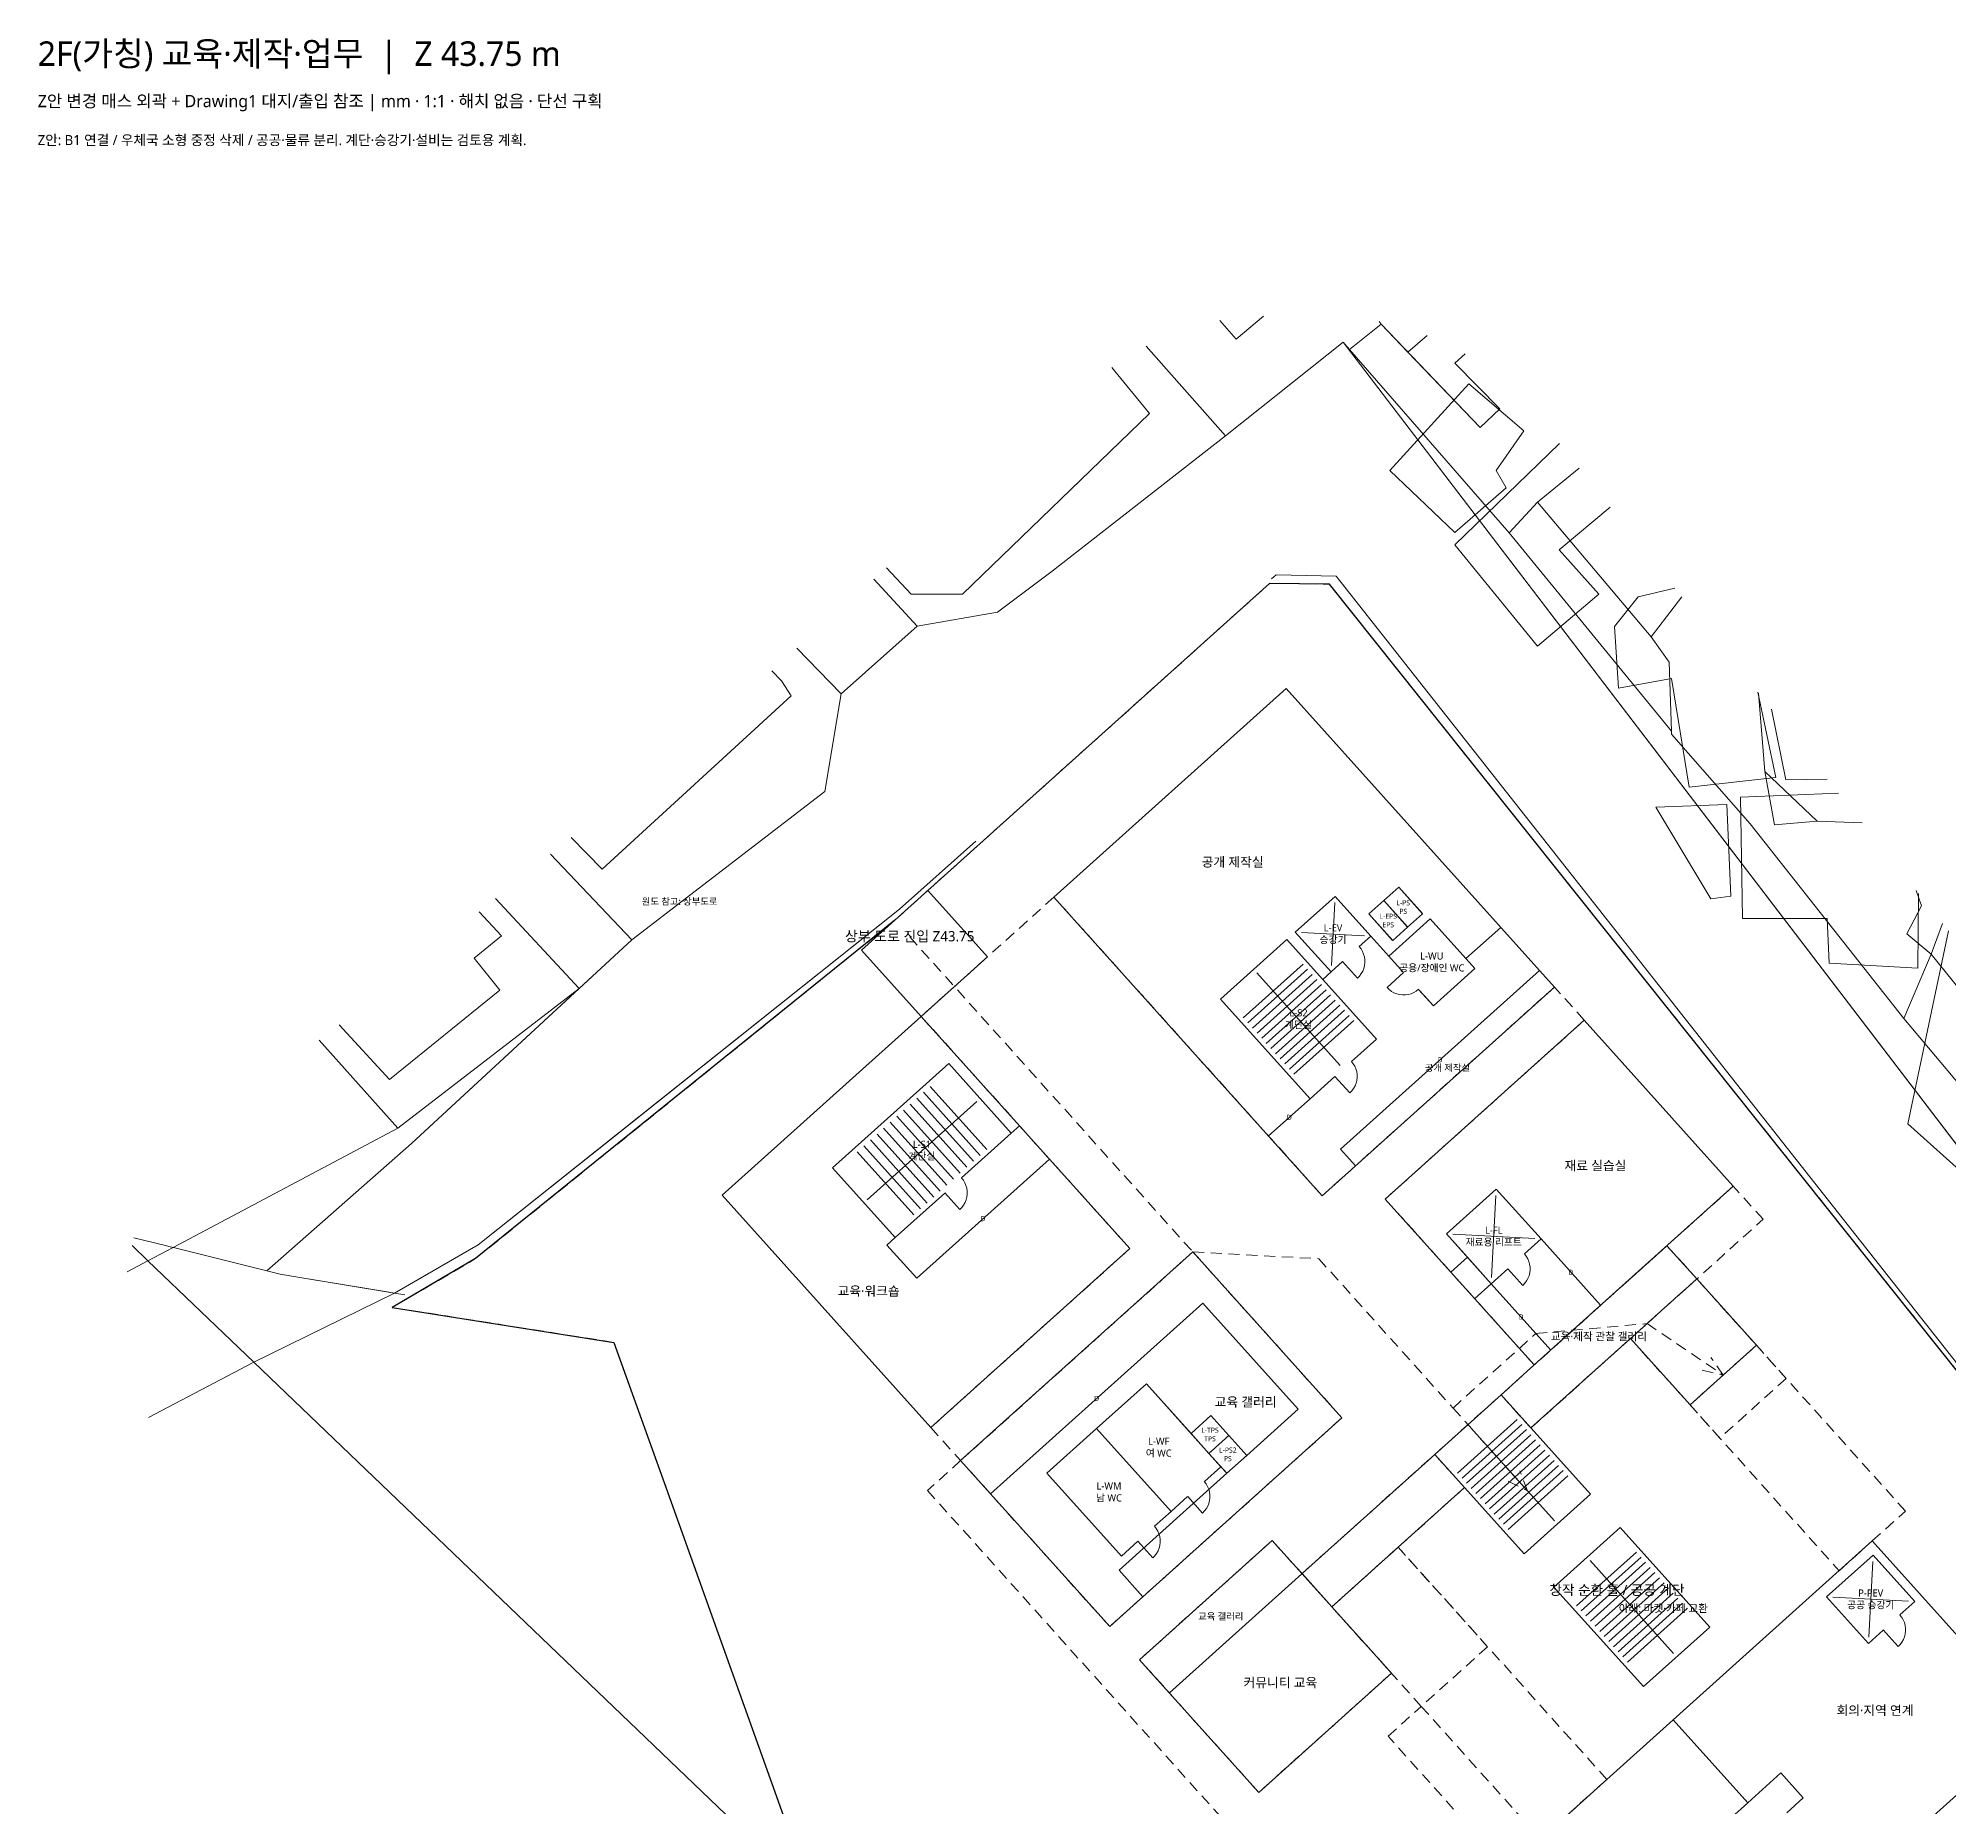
# Model space of a CAD drawing. Header units: millimetres. Extents: x -71701 to 357366, y 1091126 to 1572246.
# Drawn here: x 228299 to 314014, y 1492896 to 1572241 of the extents above; entities that cross this region are included whole.
import ezdxf

# ---------------------------------------------------------------- set-up
doc = ezdxf.new("R2010")
doc.units = ezdxf.units.MM
doc.linetypes.add('PLAN_DASH', pattern=[800, 500, -300])
for name, color, linetype, lineweight in [('CON', 2, 'Continuous', 35), ('DOOR', 4, 'Continuous', 13), ('ELEV', 6, 'Continuous', 13), ('EPS_PS', 6, 'Continuous', 18), ('L2_CONTEXT', 8, 'Continuous', 9), ('L2_PROGRAM_EDGE', 7, 'PLAN_DASH', 13), ('L2_PUBLIC_FLOW', 3, 'PLAN_DASH', 18), ('L2_SITE_3D', 7, 'Continuous', 25), ('L2_SITE_DWG_REF', 8, 'PLAN_DASH', 13), ('L2_TEXT', 7, 'Continuous', 13), ('L2_VOID_ROOF', 8, 'PLAN_DASH', 13), ('SLAB', 8, 'Continuous', 13), ('STAIR', 1, 'Continuous', 13), ('WALL', 3, 'Continuous', 18)]:
    doc.layers.add(name, color=color, linetype=linetype, lineweight=lineweight)
doc.styles.add('KOREAN', font='malgun.ttf')

msp = doc.modelspace()

# ---------------------------------------------------------------- linework, layer by layer
at = {"layer": 'CON'}
for points in [[(284258, 1543086), (273844, 1533729)], [(296288, 1529697), (284258, 1543086)], [(273844, 1533729), (285875, 1520340)], [(285875, 1520340), (296288, 1529697)], [(267893, 1528382), (258967, 1520362)], [(277250, 1517969), (267893, 1528382)], [(297625, 1528210), (288699, 1520189)], [(304309, 1520771), (297625, 1528210)], [(295383, 1512751), (304309, 1520771)], [(258967, 1520362), (268324, 1509948)], [(288699, 1520189), (295383, 1512751)], [(301333, 1518098), (295383, 1512751)], [(268324, 1509948), (277250, 1517969)], [(280075, 1517818), (269661, 1508461)], [(286758, 1510379), (280075, 1517818)], [(276345, 1501022), (286758, 1510379)], [(269661, 1508461), (276345, 1501022)], [(283632, 1504881), (277681, 1499535)], [(288979, 1498931), (283632, 1504881)], [(310539, 1504860), (289712, 1486145)], [(327917, 1485520), (310539, 1504860)], [(284969, 1503394), (286306, 1501906)], [(277681, 1499535), (283028, 1493584)], [(283028, 1493584), (288979, 1498931)]]:
    msp.add_lwpolyline(points, dxfattribs=at)
at = {"layer": 'DOOR'}
for points in [[(287534, 1531511), (287615, 1531408), (287681, 1531295), (287733, 1531175), (287768, 1531049), (287787, 1530920), (287789, 1530789), (287773, 1530659), (287741, 1530532), (287692, 1530411), (287628, 1530297), (287550, 1530192), (287458, 1530098)], [(286790, 1530842), (287458, 1530098)], [(289525, 1530342), (288781, 1529674)], [(290193, 1529598), (290090, 1529517), (289978, 1529450), (289858, 1529399), (289732, 1529364), (289602, 1529345), (289471, 1529343), (289342, 1529359), (289215, 1529391), (289093, 1529440), (288979, 1529504), (288875, 1529582), (288781, 1529674)], [(287188, 1526360), (287269, 1526257), (287335, 1526144), (287387, 1526024), (287422, 1525898), (287441, 1525769), (287442, 1525638), (287427, 1525508), (287395, 1525381), (287346, 1525260), (287282, 1525146), (287204, 1525041), (287112, 1524948)], [(286444, 1525691), (287112, 1524948)], [(269701, 1521134), (269782, 1521031), (269849, 1520918), (269900, 1520798), (269936, 1520672), (269954, 1520543), (269956, 1520412), (269940, 1520282), (269908, 1520155), (269859, 1520034), (269795, 1519920), (269717, 1519815), (269626, 1519722)], [(268957, 1520465), (269626, 1519722)], [(294941, 1517731), (295022, 1517628), (295088, 1517516), (295140, 1517396), (295175, 1517270), (295194, 1517140), (295195, 1517010), (295180, 1516880), (295148, 1516753), (295099, 1516631), (295035, 1516517), (294957, 1516413), (294865, 1516319)], [(294197, 1517063), (294865, 1516319)], [(280587, 1507523), (280668, 1507420), (280734, 1507307), (280786, 1507187), (280821, 1507061), (280840, 1506932), (280842, 1506801), (280826, 1506671), (280794, 1506544), (280745, 1506423), (280681, 1506309), (280603, 1506204), (280511, 1506110)], [(279843, 1506854), (280511, 1506110)], [(278355, 1505518), (278436, 1505415), (278503, 1505302), (278554, 1505182), (278590, 1505056), (278608, 1504927), (278610, 1504796), (278595, 1504666), (278562, 1504539), (278514, 1504418), (278450, 1504304), (278371, 1504199), (278280, 1504105)], [(277611, 1504849), (278280, 1504105)], [(311778, 1501536), (311859, 1501433), (311926, 1501321), (311977, 1501201), (312013, 1501075), (312031, 1500945), (312033, 1500814), (312017, 1500684), (311985, 1500558), (311936, 1500436), (311872, 1500322), (311794, 1500217), (311703, 1500124)], [(311034, 1500868), (311703, 1500124)]]:
    msp.add_lwpolyline(points, dxfattribs=at)
at = {"layer": 'ELEV'}
for points in [[(286435, 1533481), (286284, 1530657)], [(284948, 1532144), (287772, 1531993)], [(293664, 1520349), (293468, 1516677)], [(291730, 1518611), (295402, 1518415)], [(310561, 1503938), (310380, 1500549)], [(308776, 1502334), (312165, 1502153)]]:
    msp.add_lwpolyline(points, dxfattribs=at)
at = {"layer": 'EPS_PS'}
for points in [[(288636, 1533576), (289705, 1532386), (289035, 1531784), (287966, 1532974), (288636, 1533576)], [(289305, 1534178), (290374, 1532987), (289705, 1532386), (288636, 1533576), (289305, 1534178)], [(280887, 1510481), (281689, 1509588), (280796, 1508786), (279994, 1509679), (280887, 1510481)], [(281689, 1509588), (282491, 1508695), (281598, 1507893), (280796, 1508786), (281689, 1509588)]]:
    msp.add_lwpolyline(points, dxfattribs=at)
at = {"layer": 'L2_CONTEXT'}
for points in [[(288421, 1559536), (288517, 1559418), (287102, 1558285), (286816, 1558609), (281531, 1554408), (278765, 1557541), (277979, 1558431)], [(283235, 1559781), (282022, 1558742), (281280, 1559579)], [(297398, 1552960), (295531, 1551439), (294261, 1550069), (287102, 1558285), (288517, 1559418)], [(290573, 1558915), (289719, 1558164), (288517, 1559418), (288421, 1559536)], [(288517, 1559418), (292950, 1554790), (293843, 1555628), (291816, 1557673), (292280, 1558087)], [(238555, 1516973), (245039, 1522684), (254910, 1531810), (263565, 1538458), (264297, 1542838), (267716, 1545883), (271321, 1546499), (273772, 1548338), (281531, 1554408), (286816, 1558609), (320800, 1514150), (321716, 1513255), (335540, 1511832), (337643, 1512683), (339419, 1513348), (346187, 1517208), (348021, 1519013)], [(277979, 1558431), (278765, 1557541), (281531, 1554408), (273772, 1548338), (271321, 1546499), (267716, 1545883), (265769, 1547983)], [(315970, 1520468), (286816, 1558609), (287102, 1558285), (294261, 1550069), (301541, 1541172), (301539, 1541036), (305061, 1537008), (311953, 1528280), (317327, 1521906), (315970, 1520468)], [(289719, 1558164), (290573, 1558915)], [(276434, 1557480), (278136, 1555412), (269746, 1547310), (267450, 1547310)], [(292280, 1558087), (291816, 1557673), (293843, 1555628), (292950, 1554790), (289719, 1558164)], [(294916, 1554635), (293680, 1552859), (294122, 1552082), (291825, 1550085), (288911, 1552859), (292444, 1556744), (294916, 1554635)], [(298787, 1551219), (296506, 1549308), (298273, 1547310), (295535, 1544979), (291825, 1549530), (296513, 1554069)], [(295531, 1551439), (297398, 1552960)], [(294261, 1550069), (295531, 1551439), (300625, 1545399), (301426, 1544264), (301541, 1541172), (294261, 1550069)], [(301998, 1547195), (300625, 1545399), (295531, 1551439)], [(267450, 1547310), (266341, 1548498)], [(314762, 1512277), (286500, 1548126), (283816, 1548185), (283603, 1547996)], [(265769, 1547983), (267716, 1545883), (264297, 1542838)], [(302335, 1538653), (301540, 1543536), (299156, 1543092), (298979, 1545867), (300039, 1547199), (301685, 1547587)], [(300625, 1545399), (301998, 1547195)], [(262321, 1544885), (264297, 1542838), (263565, 1538458), (254910, 1531810), (251269, 1535653)], [(264297, 1542838), (262321, 1544885)], [(312505, 1534025), (312742, 1533346), (312082, 1532086), (313175, 1531173), (311953, 1528280), (305061, 1537008), (301539, 1541036), (301541, 1541172), (301426, 1544264), (300625, 1545399)], [(261194, 1543873), (261621, 1543425)], [(261621, 1543425), (262062, 1542759), (253584, 1534990), (252200, 1536404)], [(305404, 1542926), (306221, 1539097), (302335, 1538653)], [(305443, 1542877), (305721, 1539357), (306149, 1536967), (308061, 1537132), (310080, 1537065)], [(310080, 1537065), (308061, 1537132), (305721, 1539357), (305443, 1542877)], [(308517, 1539025), (306663, 1538986), (306015, 1542160)], [(305721, 1539357), (308061, 1537132), (306149, 1536967), (305721, 1539357)], [(300834, 1537765), (304013, 1537876), (304190, 1533769), (303307, 1533658), (300834, 1537765)], [(312580, 1530551), (308606, 1530773), (308517, 1532770), (304720, 1532770), (304631, 1538209), (309022, 1538391)], [(270345, 1536232), (266917, 1533190), (248028, 1518135), (244276, 1515970), (239936, 1516681), (239143, 1516827), (238555, 1516973)], [(244737, 1515894), (244276, 1515970), (248028, 1518135), (253795, 1522731), (266917, 1533190), (270345, 1536232)], [(251269, 1535653), (254910, 1531810), (252551, 1529629), (248803, 1533662)], [(248803, 1533662), (252551, 1529629), (244424, 1523373)], [(313685, 1532547), (313175, 1531173), (312082, 1532086), (312742, 1533346), (312505, 1534025)], [(312617, 1533886), (312580, 1530551)], [(248068, 1533069), (249080, 1531993), (247843, 1530995), (248991, 1529552), (244045, 1525556), (241797, 1528007)], [(318576, 1526417), (314876, 1521116), (312138, 1523558), (313951, 1532214)], [(318666, 1526304), (318319, 1524801), (313175, 1531173), (313685, 1532547)], [(313175, 1531173), (318319, 1524801), (318223, 1522963), (317327, 1521906), (311953, 1528280), (313175, 1531173)], [(234352, 1518018), (244424, 1523373), (252551, 1529629), (245040, 1522685), (245039, 1522684), (238555, 1516973), (234368, 1518014), (234352, 1518018)], [(240898, 1527320), (244424, 1523373), (234352, 1518018), (234154, 1518066), (234005, 1518104), (232590, 1518456)], [(244424, 1523373), (240898, 1527320)], [(232506, 1518102), (233220, 1517417), (232288, 1516922)], [(233220, 1517417), (232506, 1518102)], [(232589, 1518451), (234005, 1518104), (234154, 1518066), (234352, 1518018), (233220, 1517417)], [(233220, 1517417), (234352, 1518018), (234368, 1518014), (238555, 1516973), (239142, 1516827), (239936, 1516681), (244035, 1516009), (244276, 1515970), (237966, 1512870), (233220, 1517417)], [(232288, 1516922), (233220, 1517417), (237966, 1512870), (233238, 1510397)], [(262714, 1489156), (248711, 1502572), (237966, 1512870), (244276, 1515970)], [(244276, 1515970), (244737, 1515894)], [(233238, 1510397), (237966, 1512870), (248711, 1502572), (262715, 1489153)]]:
    msp.add_lwpolyline(points, dxfattribs=at)
at = {"layer": 'L2_PROGRAM_EDGE'}
for points in [[(301333, 1518098), (302670, 1516610), (295232, 1509926), (293895, 1511414), (301333, 1518098)], [(302670, 1516610), (306680, 1512147), (303705, 1509474), (299695, 1513937), (302670, 1516610)], [(290920, 1508741), (292256, 1507253), (286306, 1501906), (284969, 1503394), (290920, 1508741)], [(289281, 1504580), (293291, 1500117), (290316, 1497443), (286306, 1501906), (289281, 1504580)]]:
    msp.add_lwpolyline(points, dxfattribs=at)
at = {"layer": 'L2_PUBLIC_FLOW'}
for points in [[(267376, 1531951), (280075, 1517818), (285724, 1517516), (291739, 1510821), (295081, 1507102)], [(291739, 1510821), (295458, 1514163), (300439, 1514605), (303856, 1512298)], [(302914, 1512511), (303856, 1512298), (303306, 1513092)], [(294219, 1507538), (295081, 1507102), (294740, 1508005)]]:
    msp.add_lwpolyline(points, dxfattribs=at)
at = {"layer": 'L2_SITE_3D'}
msp.add_lwpolyline([(318551, 1507208), (286199, 1547755), (283516, 1547797), (266708, 1532694), (253650, 1522153), (247911, 1517520), (244172, 1515332), (254117, 1513764), (256381, 1507440), (264189, 1485629)], dxfattribs=at)
at = {"layer": 'L2_SITE_DWG_REF'}
msp.add_lwpolyline([(264189, 1485629), (256381, 1507440), (254117, 1513764), (244172, 1515332), (247911, 1517520), (253650, 1522153), (266708, 1532694), (283516, 1547797), (286199, 1547755), (318551, 1507208)], dxfattribs=at)
at = {"layer": 'L2_VOID_ROOF'}
for points in [[(292838, 1491643), (288828, 1496106), (290316, 1497443), (295663, 1491492), (298638, 1494166), (289281, 1504580), (286306, 1501906), (288979, 1498931), (283028, 1493584), (277681, 1499535), (283632, 1504881), (284969, 1503394), (293895, 1511414), (295232, 1509926), (305645, 1519283), (304309, 1520771), (295383, 1512751), (288699, 1520189), (297625, 1528210), (296288, 1529697), (285875, 1520340), (273844, 1533729), (267893, 1528382), (277250, 1517969), (268324, 1509948), (269661, 1508461), (268173, 1507124), (286888, 1486296)], [(280075, 1517818), (286758, 1510379), (276345, 1501022), (269661, 1508461), (280075, 1517818)], [(312027, 1506196), (305343, 1513635), (302368, 1510961), (309052, 1503523), (310539, 1504860), (312027, 1506196)]]:
    msp.add_lwpolyline(points, dxfattribs=at)
at = {"layer": 'SLAB'}
for points in [[(268195, 1534031), (265220, 1531358)], [(270869, 1531056), (268195, 1534031)], [(265220, 1531358), (267893, 1528382)], [(267893, 1528382), (270869, 1531056)], [(302670, 1516610), (301333, 1518098)], [(305343, 1513635), (302670, 1516610)], [(295232, 1509926), (299695, 1513937)], [(299695, 1513937), (302368, 1510961)], [(302368, 1510961), (305343, 1513635)], [(295383, 1512751), (293895, 1511414)], [(293895, 1511414), (295232, 1509926)], [(290920, 1508741), (284969, 1503394)], [(292256, 1507253), (290920, 1508741)], [(289281, 1504580), (292256, 1507253)], [(286306, 1501906), (289281, 1504580)]]:
    msp.add_lwpolyline(points, dxfattribs=at)
at = {"layer": 'STAIR'}
for points in [[(282336, 1528319), (285013, 1530725)], [(282542, 1528089), (285220, 1530495)], [(282749, 1527859), (285427, 1530265)], [(282939, 1530340), (286682, 1526174)], [(282955, 1527629), (285633, 1530035)], [(283162, 1527399), (285840, 1529805)], [(283368, 1527169), (286046, 1529575)], [(283575, 1526939), (286253, 1529345)], [(283782, 1526709), (286459, 1529115)], [(283988, 1526479), (286666, 1528885)], [(284195, 1526249), (286873, 1528655)], [(284401, 1526019), (287079, 1528426)], [(284608, 1525790), (287286, 1528196)], [(267995, 1524978), (270534, 1522151)], [(268292, 1525245), (270832, 1522419)], [(265471, 1520156), (270380, 1524567)], [(267102, 1524176), (269642, 1521349)], [(267400, 1524443), (269939, 1521617)], [(267697, 1524711), (270237, 1521884)], [(266209, 1523374), (268749, 1520547)], [(266507, 1523641), (269047, 1520815)], [(266805, 1523909), (269344, 1521082)], [(265019, 1522305), (267559, 1519478)], [(265317, 1522572), (267857, 1519745)], [(265614, 1522839), (268154, 1520013)], [(265912, 1523107), (268452, 1520280)], [(293895, 1511414), (297905, 1506951), (294930, 1504278), (290920, 1508741), (293895, 1511414)], [(291937, 1507907), (294615, 1510313)], [(292144, 1507677), (294822, 1510084)], [(292350, 1507448), (295028, 1509854)], [(292541, 1509929), (296284, 1505763)], [(292557, 1507218), (295235, 1509624)], [(292764, 1506988), (295441, 1509394)], [(292970, 1506758), (295648, 1509164)], [(293177, 1506528), (295855, 1508934)], [(293383, 1506298), (296061, 1508704)], [(293590, 1506068), (296268, 1508474)], [(293796, 1505838), (296474, 1508244)], [(294003, 1505608), (296681, 1508014)], [(294210, 1505378), (296887, 1507784)], [(299242, 1505463), (303252, 1501000), (300277, 1498327), (296266, 1502790), (299242, 1505463)], [(297284, 1501957), (299962, 1504363)], [(297491, 1501727), (300169, 1504133)], [(297697, 1501497), (300375, 1503903)], [(297888, 1503978), (301631, 1499812)], [(297904, 1501267), (300582, 1503673)], [(298110, 1501037), (300788, 1503443)], [(298317, 1500807), (300995, 1503213)], [(298524, 1500577), (301201, 1502983)], [(298730, 1500347), (301408, 1502753)], [(298937, 1500117), (301615, 1502523)], [(299143, 1499887), (301821, 1502294)], [(299350, 1499658), (302028, 1502064)], [(299557, 1499428), (302234, 1501834)]]:
    msp.add_lwpolyline(points, dxfattribs=at)
at = {"layer": 'WALL'}
for points in [[(284665, 1532160), (286450, 1533764)], [(286785, 1530838), (286269, 1530374), (284665, 1532160), (286450, 1533764)], [(286450, 1533764), (288054, 1531978)], [(286450, 1533764), (288054, 1531978), (287538, 1531515)], [(287966, 1532974), (288636, 1533576)], [(288636, 1533576), (289305, 1534178)], [(288636, 1533576), (289701, 1532390)], [(289305, 1534178), (290370, 1532992)], [(289031, 1531789), (287966, 1532974)], [(288856, 1531086), (290716, 1532757)], [(289521, 1530346), (288856, 1531086), (290716, 1532757)], [(290716, 1532757), (292721, 1530525), (290862, 1528854), (290197, 1529594)], [(290716, 1532757), (292320, 1530971)], [(281318, 1529152), (284293, 1531825)], [(286439, 1525687), (285328, 1524689), (281318, 1529152), (284293, 1531825)], [(284293, 1531825), (285897, 1530040)], [(284293, 1531825), (288303, 1527362), (287192, 1526364)], [(286269, 1530374), (284665, 1532160)], [(288054, 1531978), (287538, 1531515)], [(288054, 1531978), (288856, 1531086)], [(292320, 1530971), (293881, 1532374)], [(289521, 1530346), (288856, 1531086)], [(292320, 1530971), (292721, 1530525)], [(285897, 1530040), (286269, 1530374)], [(285897, 1530040), (288303, 1527362)], [(286785, 1530838), (286269, 1530374)], [(295618, 1530440), (286694, 1522421)], [(292721, 1530525), (290862, 1528854)], [(290461, 1529301), (290197, 1529594)], [(290862, 1528854), (290461, 1529301)], [(285328, 1524689), (281318, 1529152)], [(288303, 1527362), (287192, 1526364)], [(263919, 1521584), (269126, 1526263)], [(268953, 1520461), (266726, 1518460), (263919, 1521584), (269126, 1526263)], [(269126, 1526263), (271933, 1523139)], [(269126, 1526263), (271933, 1523139), (269706, 1521138)], [(286439, 1525687), (285328, 1524689)], [(283470, 1523019), (285328, 1524689)], [(271933, 1523139), (272303, 1523472)], [(271933, 1523139), (269706, 1521138)], [(286694, 1522421), (287361, 1521678)], [(266726, 1518460), (263919, 1521584)], [(273640, 1521984), (267691, 1516638)], [(291448, 1518626), (293679, 1520631)], [(294192, 1517059), (293453, 1516395), (291448, 1518626), (293679, 1520631)], [(293679, 1520631), (295685, 1518400)], [(293679, 1520631), (295685, 1518400), (294945, 1517735)], [(268953, 1520461), (266726, 1518460)], [(266354, 1518126), (266726, 1518460)], [(267691, 1516638), (266354, 1518126)], [(292384, 1517585), (291448, 1518626)], [(295685, 1518400), (294945, 1517735)], [(295685, 1518400), (298357, 1515426)], [(291641, 1516918), (292384, 1517585)], [(293453, 1516395), (292384, 1517585)], [(293453, 1516395), (292711, 1515728)], [(294192, 1517059), (293453, 1516395)], [(296125, 1513421), (293453, 1516395)], [(280519, 1515528), (270999, 1506974)], [(284796, 1510767), (280519, 1515528)], [(275757, 1509905), (277989, 1511910)], [(279839, 1506850), (279099, 1506186), (275757, 1509905), (277989, 1511910)], [(277989, 1511910), (279994, 1509679)], [(277989, 1511910), (281331, 1508191), (280591, 1507527)], [(279994, 1509679), (280887, 1510481)], [(280887, 1510481), (281689, 1509588)], [(282491, 1508695), (284796, 1510767)], [(273526, 1507900), (275757, 1509905)], [(277607, 1504845), (276868, 1504181), (273526, 1507900), (275757, 1509905)], [(275757, 1509905), (279099, 1506186)], [(275757, 1509905), (279099, 1506186), (278360, 1505522)], [(279994, 1509679), (280796, 1508786)], [(281689, 1509588), (281619, 1509525)], [(281689, 1509588), (282491, 1508695)], [(280866, 1508849), (280796, 1508786)], [(280796, 1508786), (281331, 1508191)], [(282491, 1508695), (282421, 1508633)], [(276868, 1504181), (273526, 1507900)], [(276763, 1503549), (281598, 1507893)], [(281331, 1508191), (280591, 1507527)], [(281598, 1507893), (281331, 1508191)], [(281668, 1507956), (281598, 1507893)], [(279099, 1506186), (278360, 1505522)], [(279839, 1506850), (279099, 1506186)], [(277607, 1504845), (276868, 1504181)], [(277831, 1502360), (276763, 1503549)], [(308493, 1502349), (310576, 1504220)], [(311030, 1500864), (310365, 1500266), (308493, 1502349), (310576, 1504220)], [(310576, 1504220), (312447, 1502138)], [(310576, 1504220), (312447, 1502138), (311782, 1501540)], [(279020, 1498048), (284967, 1503392)], [(310365, 1500266), (308493, 1502349)], [(312447, 1502138), (311782, 1501540)], [(311030, 1500864), (310365, 1500266)], [(301615, 1496838), (304955, 1493120)], [(309709, 1489325), (317890, 1496676)], [(304955, 1493120), (306443, 1494457)], [(306443, 1494457), (307445, 1493341)], [(307445, 1493341), (306702, 1492673)], [(294541, 1483763), (304955, 1493120)]]:
    msp.add_lwpolyline(points, dxfattribs=at)

# ---------------------------------------------------------------- texts
at = {"layer": 'DOOR', "char_height": 230, "width": 6000, "attachment_point": 5, "style": 'KOREAN'}
for insert in [(291157, 1526431), (284398, 1523853), (270666, 1519312), (297021, 1516912), (294790, 1514907), (275758, 1511250)]:
    msp.add_mtext('D', dxfattribs=dict(at, insert=insert))
at = {"layer": 'L2_CONTEXT', "insert": (257062, 1533518), "char_height": 300, "width": 6000, "attachment_point": 5, "style": 'KOREAN'}
msp.add_mtext('원도 참고: 상부도로', dxfattribs=at)
at = {"layer": 'L2_TEXT', "style": 'KOREAN'}
for s, insert, char_height, width, attachment_point in [('2F(가칭) 교육·제작·업무  |  Z 43.75 m', (228277, 1572100), 1100, 110000, 1), ('Z안 변경 매스 외곽 + Drawing1 대지/출입 참조 | mm · 1:1 · 해치 없음 · 단선 구획', (228277, 1569700), 550, 110000, 1), ('Z안: B1 연결 / 우체국 소형 중정 삭제 / 공공·물류 분리. 계단·승강기·설비는 검토용 계획.', (228277, 1567900), 450, 110000, 1), ('공개 제작실', (281858, 1535284), 420, 6000, 5), ('L-PS\\PPS', (289505, 1533282), 230, 6000, 5), ('L-EPS\\PEPS', (288835, 1532680), 230, 6000, 5), ('상부 도로 진입 Z43.75', (267376, 1531951), 460, 6000, 5), ('L-EV\\P승강기', (286360, 1532069), 320, 6000, 5), ('L-WU\\P공용/장애인 WC', (290789, 1530805), 320, 6000, 5), ('L-S2\\P계단실', (284811, 1528257), 320, 6000, 5), ('공개 제작실', (291491, 1526059), 300, 6000, 5), ('L-S1\\P계단실', (267926, 1522362), 320, 6000, 5), ('재료 실습실', (298125, 1521668), 420, 6000, 5), ('L-FL\\P재료용 리프트', (293566, 1518513), 320, 6000, 5), ('교육·워크숍', (265535, 1516046), 420, 6000, 5), ('교육·제작 관찰 갤러리', (298282, 1514012), 350, 6000, 5), ('교육 갤러리', (282440, 1511070), 420, 6000, 5), ('L-WF\\P여 WC', (278544, 1509048), 320, 6000, 5), ('L-TPS\\PTPS', (280841, 1509633), 230, 6000, 5), ('L-PS2\\PPS', (281643, 1508741), 230, 6000, 5), ('L-WM\\P남 WC', (276312, 1507043), 320, 6000, 5), ('창작 순환 홀 / 공공 계단', (299091, 1502639), 450, 6000, 5), ('P-PEV\\P공공 승강기', (310470, 1502243), 320, 6000, 5), ('아래: 마켓·카페·교환', (301171, 1501820), 350, 6000, 5), ('교육 갤러리', (281325, 1501464), 300, 6000, 5), ('커뮤니티 교육', (283999, 1498489), 420, 6000, 5), ('회의·지역 연계', (310663, 1497241), 420, 6000, 5)]:
    msp.add_mtext(s, dxfattribs=dict(at, insert=insert, char_height=char_height, width=width, attachment_point=attachment_point))

doc.saveas('drawing.dxf')
